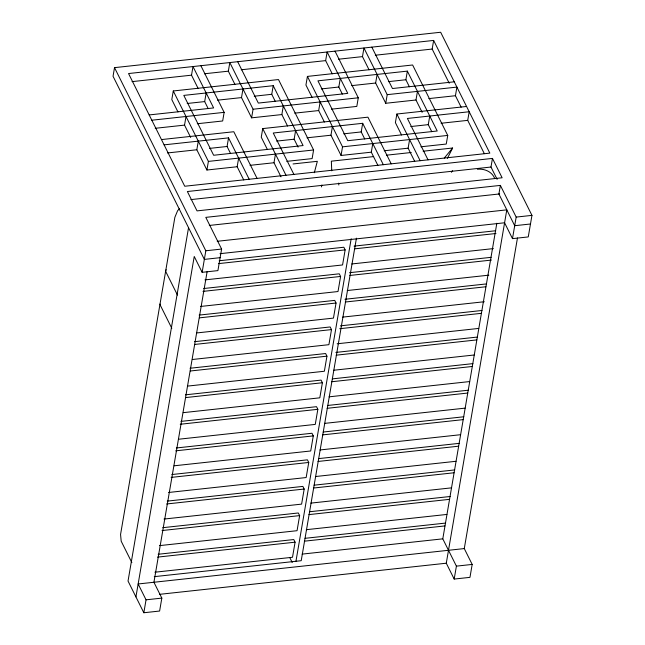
<?xml version="1.0" encoding="UTF-8"?>
<svg xmlns="http://www.w3.org/2000/svg" width="645" height="645" viewBox="0 0 645 645"><rect width="100%" height="100%" fill="white"/><g stroke="black" fill="none" stroke-linecap="round" stroke-linejoin="round"><path stroke-width="0.97" d="M220.001 253.678L504.584 222.783L512.485 238.634L528.263 236.925L531.956 215.374L440.656 32.25L114.52 67.644L113.044 76.263L204.344 259.395L220.13 257.678M286.759 161.355L312.124 158.597L313.599 149.979L278.479 79.553L173.279 90.969L171.804 99.588L177.947 111.916M198.096 88.381L191.517 75.175L192.992 66.556L213.624 107.933L149.18 114.931M190.678 137.441L184.535 125.122L186.01 116.503M208.19 108.626L204.683 101.588L206.158 92.969M243.745 179.947L237.167 166.741L206.916 170.022L196.822 149.769L198.297 141.15M188.542 227.701L128.032 581.056L143.835 612.75L159.613 611.041L161.831 598.109L153.929 582.266L207.126 271.634M206.916 170.022L208.391 161.403L173.279 90.969M135.934 596.899L194.234 256.476L202.135 272.319L217.913 270.61L221.606 249.059L205.803 217.365L500.375 185.397L516.177 217.091L512.485 238.634M234.917 84.382L228.338 71.176L229.814 62.557L253.074 109.223L251.598 117.841L281.849 114.56L287.549 126.001M200.877 65.701L224.146 112.359L222.67 120.978L197.297 123.735M143.835 612.75L146.044 599.826L138.143 583.975L464.279 548.581L472.18 564.423L469.963 577.356L454.185 579.065L446.284 563.214L506.801 209.859L217.22 241.286M202.135 272.319L205.82 250.776L114.52 67.644M230.579 153.534L227.072 146.488L228.548 137.869L164.104 144.859M251.598 117.841L241.504 97.589L242.98 88.97M237.167 166.741L238.642 158.122M391.201 163.83L367.94 117.172L262.733 128.589L261.257 137.208L267.401 149.535M275.262 101.354L271.747 94.307L273.222 85.688L183.801 95.395L213.648 155.26L303.077 145.56L273.222 85.688M281.849 114.56L283.324 105.941M281.01 176.827L273.988 162.742L275.463 154.123M298.087 147.133L294.136 139.207L295.612 130.588M420.895 146.794L446.259 144.045L447.735 135.426L412.615 64.992L307.415 76.408L305.94 85.027L312.083 97.355M332.231 73.82L325.652 60.614L327.128 51.995L347.76 93.38L258.331 103.079L237.699 61.702M324.37 122.002L318.67 110.561L320.146 101.942M342.326 94.073L338.819 87.027L340.294 78.408M377.881 165.386L371.302 152.18L341.052 155.461L330.958 135.208L332.433 126.589M341.052 155.461L342.527 146.842L307.415 76.408M369.053 69.821L362.474 56.615L363.949 48.004L387.21 94.662L385.734 103.281L415.985 99.999L422.128 112.327M335.013 51.14L358.281 97.798L356.806 106.417L331.433 109.174M364.715 138.973L361.208 131.927L362.683 123.308L273.254 133.015L293.886 174.392M158.178 554.265L293.773 539.551L295.088 542.187L292.507 557.272L154.913 572.204M162.725 527.691L298.321 512.977L299.643 515.613L297.055 530.698L159.468 545.63M167.281 501.117L302.876 486.403L304.19 489.039L301.61 504.124L164.015 519.056M171.828 474.543L307.423 459.829L308.745 462.465L306.157 477.55L168.571 492.482M176.375 447.969L311.978 433.255L313.293 435.891L310.713 450.976L174.118 465.803M180.931 421.395L316.526 406.681L317.84 409.317L315.26 424.402L178.665 439.229M185.478 394.821L321.081 380.107L322.395 382.743L319.815 397.828L183.22 412.655M190.033 368.247L325.628 353.533L326.942 356.169L324.362 371.254L187.768 386.081M194.58 341.673L330.175 326.959L331.498 329.595L328.91 344.68L192.323 359.507M199.136 315.099L334.731 300.385L336.045 303.029L333.465 318.106L196.87 332.933M203.683 288.525L339.278 273.811L340.6 276.455L338.012 291.532L200.426 306.472M219.203 260.765L343.833 247.237L345.148 249.881L342.568 264.958L204.973 279.898M385.734 103.281L375.64 83.028L377.115 74.409M295.95 561.279L351.186 238.739M356.443 238.166L301.207 560.707L154.284 576.654M371.302 152.18L372.778 143.561M466.569 106.465L396.869 114.028L395.393 122.647L401.537 134.974M409.398 86.793L405.882 79.746L407.358 71.127L317.937 80.835L347.784 140.707L437.213 130.999L407.358 71.127M415.985 99.999L417.46 91.38M414.703 161.387L408.124 148.181L409.599 139.562M449.21 83.237L432.166 49.052L433.642 40.433L128.548 73.546L184.736 186.244L489.829 153.131L433.642 40.433M431.787 131.693L428.272 124.646L429.747 116.027M461.143 107.159L455.435 95.718L456.91 87.099L387.21 94.662M484.322 153.647L467.722 120.365L469.197 111.746L407.39 118.454L428.022 159.839M497.134 179.358L490.99 167.031L492.466 158.412L187.373 191.525L197.031 210.891L502.124 177.778L492.466 158.412M500.375 185.397L498.899 194.008L514.702 225.71L530.48 223.992M454.185 579.065L456.402 566.141L442.793 538.841L496.835 223.251M464.279 548.581L517.475 237.949M314.325 172.731L317.332 161.315L293.056 163.951M321.404 186.921L321.903 185.018M447.404 158.339L452.605 148.011L423.152 151.212M444.284 158.081L452.605 148.011M451.363 172.28L452.637 170.732M179.374 208.778L177.585 210.754L174.876 217.292L120.559 534.455L121.195 541.211L131.854 562.601M132.031 81.633L191.517 75.175M204.392 73.78L228.338 71.176M241.19 69.781L325.652 60.614M338.528 59.219L362.474 56.615M375.342 55.22L432.166 49.052M187.187 103.482L204.683 101.588M217.558 100.185L241.504 97.589M254.251 96.21L271.747 94.307M321.323 88.929L338.819 87.027M351.694 85.632L375.64 83.028M388.387 81.649L405.882 79.746M454.274 81.818L392.466 88.526L371.834 47.141M151.817 120.212L224.146 112.359M253.074 109.223L358.281 97.798M155.227 128.299L184.535 125.122M294.725 113.157L318.67 110.561M428.804 98.604L455.435 95.718M161.476 139.578L233.804 131.733L257.065 178.391M167.515 152.954L196.822 149.769M209.577 148.39L227.072 146.488M276.641 141.11L294.136 139.207M307.012 137.812L330.958 135.208M343.712 133.829L361.208 131.927M410.776 126.549L428.272 124.646M441.091 123.26L467.722 120.365M208.391 161.403L313.599 149.979M342.527 146.842L447.735 135.426M250.042 165.338L273.988 162.742M384.178 150.777L408.124 148.181M373.665 156.582L331.345 161.177L331.748 170.812M386.532 155.187L411.276 152.502M190.896 199.603L490.99 167.031M209.319 225.444L499.673 193.927M205.82 250.776L221.606 249.059M516.177 217.091L531.956 215.374M354.081 246.124L495.658 230.757M218.526 263.62L345.148 249.881M354.395 248.873L495.973 233.506M351.815 263.958L493.393 248.591M349.526 272.698L491.103 257.331M203.006 291.387L340.6 276.455M349.848 275.447L491.425 260.08M347.26 290.532L488.846 275.165M344.978 299.272L486.556 283.905M199.45 317.848L336.045 303.029M345.293 302.021L485.878 286.759M342.713 317.106L484.29 301.739M340.423 325.846L482 310.479M194.903 344.422L331.498 329.595M339.746 328.7L481.323 313.333M337.166 343.785L478.743 328.418M335.876 352.42L477.453 337.053M190.348 370.996L326.942 356.169M336.19 355.169L476.776 339.907M333.61 370.254L474.196 354.992M332.32 378.881L472.906 363.627M185.8 397.57L322.395 382.743M331.643 381.743L472.229 366.481M329.063 396.828L469.641 381.566M327.773 405.455L468.351 390.201M180.253 424.257L317.84 409.317M327.096 408.317L467.673 393.055M324.508 423.402L465.093 408.14M323.218 432.029L463.803 416.775M175.698 450.831L313.293 435.891M322.54 434.891L463.126 419.629M319.96 449.968L460.538 434.714M318.67 458.603L459.248 443.349M171.151 477.405L308.745 462.465M317.993 461.465L458.571 446.203M315.405 476.542L455.991 461.288M314.115 485.177L454.701 469.923M166.603 503.979L304.19 489.039M313.438 488.039L454.024 472.777M310.858 503.116L451.435 487.862M309.568 511.751L450.146 496.497M162.048 530.545L299.643 515.613M308.891 514.613L449.468 499.351M306.302 529.69L446.888 514.436M305.012 538.325L445.598 523.071M157.501 557.119L295.088 542.187M304.335 541.187L444.921 525.925M302.126 554.111L442.793 538.841M159.702 594.319L446.284 563.214M146.044 599.826L161.831 598.109M456.402 566.141L472.18 564.423M477.373 169.24C484.258 168.547 491.716 171.441 494.586 178.125M396.869 114.028L420.137 160.694M362.683 123.308L383.315 164.693M262.733 128.589L286.001 175.255M228.548 137.869L249.18 179.245M177.496 295.112L165.942 271.948A4.652 2.903 9.7 0 1 166.192 269.739M290.016 558.062L292.209 562.464M171.804 328.305L160.258 305.141A4.652 2.903 9.7 0 1 160.033 303.989M338.746 183.075L338.819 185.002"/></g></svg>
